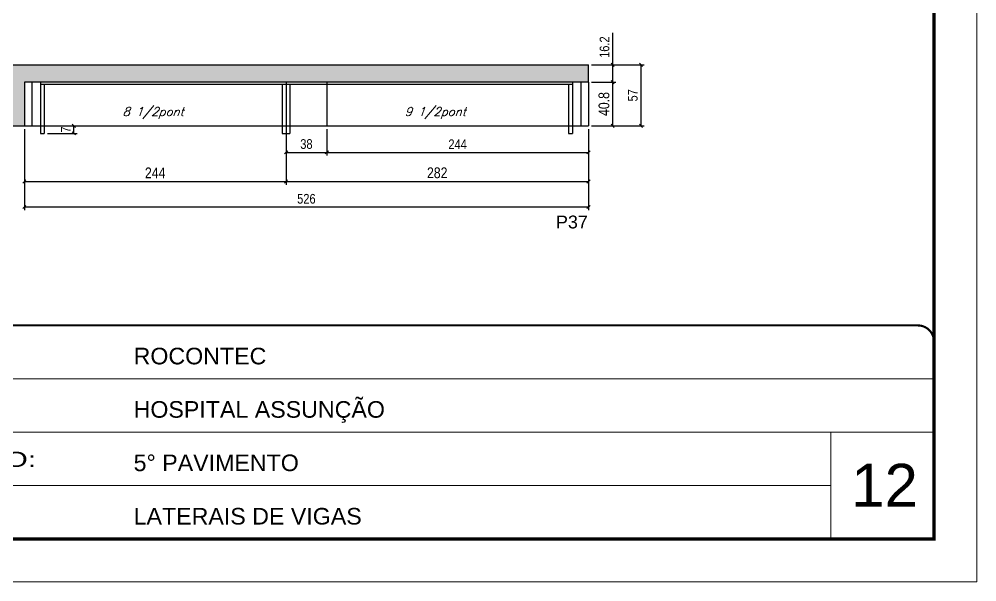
# Model space of a CAD drawing. Extents: x -20960 to -5926, y -2106 to 21915.
# Drawn here: x -6847 to -5953, y 18568 to 19093 of the extents above; entities that cross this region are included whole.
import ezdxf

# ---------------------------------------------------------------- set-up
doc = ezdxf.new("R2010")
doc.units = 0
doc.linetypes.add('CONTINUO', pattern=[0])
doc.linetypes.add('DASHED', pattern=[0.75, 0.5, -0.25])
for name, color, linetype in [('5', 5, 'Continuous'), ('COTA', 241, 'Continuous'), ('Painéis', 200, 'Continuous'), ('SARR_2.2x7', 40, 'Continuous'), ('SARR_3.5x7', 81, 'Continuous'), ('texto', 7, 'Continuous')]:
    doc.layers.add(name, color=color, linetype=linetype)
for name, color, linetype, lineweight in [('CARIMBO', 255, 'Continuous', 9), ('Folhas', 255, 'Continuous', 9), ('SARRAFO DE PRESSAO', 251, 'DASHED', 9)]:
    doc.layers.add(name, color=color, linetype=linetype, lineweight=lineweight)
doc.styles.add('ARIAL', font='arial.ttf')
doc.styles.add('COTA TECNICA', font='techl___.ttf', dxfattribs={"height": 10})
doc.styles.add('COTA TECNICA-50', font='techl___.ttf', dxfattribs={"height": 9})
doc.styles.add('Romans', font='romans.shx')
doc.styles.get("Standard").update_dxf_attribs({"font": 'arial.ttf'})
doc.styles.add('Tecnologia', font='')
doc.styles.get('Tecnologia').set_extended_font_data('Forgotten Futurist')
doc.dimstyles.new('COTA PAINEL-50', dxfattribs={"dimtxt": 9, "dimasz": 3, "dimexe": 3, "dimexo": 3, "dimgap": 3, "dimtad": 1, "dimdec": 1, "dimzin": 12, "dimdsep": 46, "dimtxsty": 'COTA TECNICA-50', "dimblk1": 'OBLIQUE', "dimblk2": 'OBLIQUE', "dimsah": 1, "dimcen": 0.9, "dimclrd": 4, "dimclre": 4, "dimclrt": 240, "dimadec": 1, "dimazin": 3, "dimtfac": 1, "dimtdec": 1, "dimtmove": 0, "dimatfit": 3, "dimfxl": 1, "dimtolj": 1, "dimtzin": 12, "dimarcsym": 0})
doc.dimstyles.new('PAINEL', dxfattribs={"dimtxt": 10, "dimasz": 3, "dimexe": 3, "dimexo": 3, "dimgap": 3, "dimtad": 1, "dimdec": 1, "dimzin": 12, "dimdsep": 46, "dimtxsty": 'COTA TECNICA', "dimblk1": 'OBLIQUE', "dimblk2": 'OBLIQUE', "dimsah": 1, "dimcen": 0.9, "dimclrd": 4, "dimclre": 4, "dimclrt": 240, "dimadec": 1, "dimazin": 3, "dimtfac": 1, "dimtdec": 1, "dimtmove": 0, "dimatfit": 3, "dimfxl": 1, "dimtolj": 1, "dimtzin": 12, "dimarcsym": 0})

# ---------------------------------------------------------------- blocks, each defined once
blk = doc.blocks.new('9999999999')
at = {"color": 30, "linetype": 'CONTINUO'}
for p, q in [((98564.56, 34379.64), (99583.98, 34379.64)), ((98564.56, 34329.83), (99487.98, 34329.83)), ((99583.98, 34329.83), (99487.98, 34329.83)), ((99487.98, 34329.83), (99487.98, 34230.21)), ((98564.56, 34280.02), (99487.98, 34280.02))]:
    blk.add_line(p, q, dxfattribs=at)
at = {"color": 30, "linetype": 'CONTINUO', "const_width": 2}
blk.add_lwpolyline([(99583.98, 34230.21), (99583.98, 34414.45, 0.414214), (99568.98, 34429.45), (98228.98, 34429.45, 0.414214), (98213.98, 34414.45), (98213.98, 34245.21, 0.414214), (98228.98, 34230.21), (99583.98, 34230.21)], format="xyb", dxfattribs=at)
at = {"layer": 'Folhas'}
blk.add_lwpolyline([(98138.98, 34190.21), (99623.98, 34190.21), (99623.98, 35240.21), (98138.98, 35240.21)], close=True, dxfattribs=at)
at = {"layer": 'Folhas', "color": 30, "const_width": 3}
blk.add_lwpolyline([(98213.98, 34230.21), (99583.98, 34230.21), (99583.98, 35200.21), (98213.98, 35200.21)], close=True, dxfattribs=at)
at = {"color": 7, "linetype": 'Continuous', "ltscale": 5, "style": 'ARIAL'}
for s, height, p in [('ROCONTEC', 15.483, (98837.68, 34393.13)), ('HOSPITAL ASSUNÇÃO', 15.4829, (98837.68, 34343.32)), ('5° PAVIMENTO', 15.4829, (98837.68, 34293.51)), ('LATERAIS DE VIGAS', 15.4829, (98837.68, 34243.7))]:
    blk.add_text(s, height=height, dxfattribs=at).set_placement(p)
at = {"layer": 'Folhas', "color": 7, "style": 'Tecnologia', "width": 1.5}
blk.add_text('PAVIMENTO:', height=14, dxfattribs=at).set_placement((98573.65, 34297.5))
blk = doc.blocks.new('_Oblique')
at = {"color": 0, "linetype": 'ByBlock', "lineweight": -2}
blk.add_line((-0.5, -0.5), (0.5, 0.5), dxfattribs=at)
blk = doc.blocks.new('*D341')
at = {"layer": 'COTA', "color": 4, "linetype": 'ByBlock', "lineweight": -2, "transparency": 16777216}
for p, q in [((-6312.69, 19034.46), (-6290.07, 19034.46)), ((-6293.07, 18993.66), (-6293.07, 19034.46)), ((-6312.69, 18993.66), (-6290.07, 18993.66))]:
    blk.add_line(p, q, dxfattribs=at)
at = {"layer": 'Defpoints', "color": 0, "linetype": 'ByBlock', "transparency": 16777216}
for p in [(-6315.69, 19034.46), (-6293.07, 19034.46), (-6315.69, 18993.66)]:
    blk.add_point(p, dxfattribs=at)
at = {"layer": 'COTA', "color": 4, "linetype": 'ByBlock', "lineweight": -2, "transparency": 16777216, "xscale": 3, "yscale": 3, "zscale": 3}
for p, rotation in [((-6293.07, 19034.46), 90), ((-6293.07, 18993.66), 270)]:
    blk.add_blockref('_Oblique', p, dxfattribs=dict(at, rotation=rotation))
at = {"layer": 'COTA', "color": 240, "linetype": 'ByBlock', "transparency": 16777216, "insert": (-6301.19, 19014.06), "char_height": 10, "attachment_point": 5, "rotation": 90, "style": 'COTA TECNICA'}
blk.add_mtext('\\A1;40.8', dxfattribs=at)
blk = doc.blocks.new('*D356')
at = {"layer": 'COTA', "color": 4, "lineweight": -2, "transparency": 16777216}
for p, q in [((-6841.69, 18990.66), (-6841.69, 18938.74)), ((-6597.69, 18990.66), (-6597.69, 18938.74)), ((-6841.69, 18941.74), (-6597.69, 18941.74))]:
    blk.add_line(p, q, dxfattribs=at)
at = {"layer": 'Defpoints', "color": 0, "transparency": 16777216}
for p in [(-6841.69, 18993.66), (-6597.69, 18993.66), (-6597.69, 18941.74)]:
    blk.add_point(p, dxfattribs=at)
at = {"layer": 'COTA', "color": 4, "lineweight": -2, "transparency": 16777216, "xscale": 3, "yscale": 3, "zscale": 3, "rotation": 180}
blk.add_blockref('_Oblique', (-6841.69, 18941.74), dxfattribs=at)
at = {"layer": 'COTA', "color": 4, "lineweight": -2, "transparency": 16777216, "xscale": 3, "yscale": 3, "zscale": 3}
blk.add_blockref('_Oblique', (-6597.69, 18941.74), dxfattribs=at)
at = {"layer": 'COTA', "color": 240, "transparency": 16777216, "insert": (-6719.69, 18949.81), "char_height": 10, "attachment_point": 5, "style": 'COTA TECNICA'}
blk.add_mtext('\\A1;244', dxfattribs=at)
blk = doc.blocks.new('*D357')
at = {"layer": 'COTA', "color": 4, "lineweight": -2, "transparency": 16777216}
for p, q in [((-6597.69, 18990.66), (-6597.69, 18938.74)), ((-6315.69, 18990.66), (-6315.69, 18938.74)), ((-6597.69, 18941.74), (-6315.69, 18941.74))]:
    blk.add_line(p, q, dxfattribs=at)
at = {"layer": 'Defpoints', "color": 0, "transparency": 16777216}
for p in [(-6597.69, 18993.66), (-6315.69, 18993.66), (-6315.69, 18941.74)]:
    blk.add_point(p, dxfattribs=at)
at = {"layer": 'COTA', "color": 4, "lineweight": -2, "transparency": 16777216, "xscale": 3, "yscale": 3, "zscale": 3, "rotation": 180}
blk.add_blockref('_Oblique', (-6597.69, 18941.74), dxfattribs=at)
at = {"layer": 'COTA', "color": 4, "lineweight": -2, "transparency": 16777216, "xscale": 3, "yscale": 3, "zscale": 3}
blk.add_blockref('_Oblique', (-6315.69, 18941.74), dxfattribs=at)
at = {"layer": 'COTA', "color": 240, "transparency": 16777216, "insert": (-6456.69, 18949.83), "char_height": 10, "attachment_point": 5, "style": 'COTA TECNICA'}
blk.add_mtext('\\A1;282', dxfattribs=at)
blk = doc.blocks.new('*D358')
at = {"layer": 'COTA', "color": 4, "lineweight": -2, "transparency": 16777216}
for p, q in [((-6841.69, 18990.66), (-6841.69, 18914.98)), ((-6315.69, 18990.66), (-6315.69, 18914.98)), ((-6841.69, 18917.98), (-6315.69, 18917.98))]:
    blk.add_line(p, q, dxfattribs=at)
at = {"layer": 'Defpoints', "color": 0, "transparency": 16777216}
for p in [(-6841.69, 18993.66), (-6315.69, 18993.66), (-6315.69, 18917.98)]:
    blk.add_point(p, dxfattribs=at)
at = {"layer": 'COTA', "color": 4, "lineweight": -2, "transparency": 16777216, "xscale": 3, "yscale": 3, "zscale": 3, "rotation": 180}
blk.add_blockref('_Oblique', (-6841.69, 18917.98), dxfattribs=at)
at = {"layer": 'COTA', "color": 4, "lineweight": -2, "transparency": 16777216, "xscale": 3, "yscale": 3, "zscale": 3}
blk.add_blockref('_Oblique', (-6315.69, 18917.98), dxfattribs=at)
at = {"layer": 'COTA', "color": 240, "transparency": 16777216, "insert": (-6578.69, 18925.58), "char_height": 9, "attachment_point": 5, "style": 'COTA TECNICA-50'}
blk.add_mtext('\\A1;526', dxfattribs=at)
blk = doc.blocks.new('*D359')
at = {"layer": 'COTA', "color": 4, "lineweight": -2, "transparency": 16777216}
for p, q in [((-6597.65, 18990.66), (-6597.65, 18965.95)), ((-6559.69, 18990.66), (-6559.69, 18965.95)), ((-6597.65, 18968.95), (-6559.69, 18968.95))]:
    blk.add_line(p, q, dxfattribs=at)
at = {"layer": 'Defpoints', "color": 0, "transparency": 16777216}
for p in [(-6597.65, 18993.66), (-6559.69, 18993.66), (-6559.69, 18968.95)]:
    blk.add_point(p, dxfattribs=at)
at = {"layer": 'COTA', "color": 4, "lineweight": -2, "transparency": 16777216, "xscale": 3, "yscale": 3, "zscale": 3, "rotation": 180}
blk.add_blockref('_Oblique', (-6597.65, 18968.95), dxfattribs=at)
at = {"layer": 'COTA', "color": 4, "lineweight": -2, "transparency": 16777216, "xscale": 3, "yscale": 3, "zscale": 3}
blk.add_blockref('_Oblique', (-6559.69, 18968.95), dxfattribs=at)
at = {"layer": 'COTA', "color": 240, "transparency": 16777216, "insert": (-6578.67, 18976.67), "char_height": 9, "attachment_point": 5, "style": 'COTA TECNICA-50'}
blk.add_mtext('\\A1;38', dxfattribs=at)
blk = doc.blocks.new('*D342')
at = {"layer": 'COTA', "color": 4, "lineweight": -2, "transparency": 16777216}
for p, q in [((-6559.69, 18990.66), (-6559.69, 18965.95)), ((-6315.69, 18990.66), (-6315.69, 18965.95)), ((-6559.69, 18968.95), (-6315.69, 18968.95))]:
    blk.add_line(p, q, dxfattribs=at)
at = {"layer": 'Defpoints', "color": 0, "transparency": 16777216}
for p in [(-6559.69, 18993.66), (-6315.69, 18993.66), (-6315.69, 18968.95)]:
    blk.add_point(p, dxfattribs=at)
at = {"layer": 'COTA', "color": 4, "lineweight": -2, "transparency": 16777216, "xscale": 3, "yscale": 3, "zscale": 3, "rotation": 180}
blk.add_blockref('_Oblique', (-6559.69, 18968.95), dxfattribs=at)
at = {"layer": 'COTA', "color": 4, "lineweight": -2, "transparency": 16777216, "xscale": 3, "yscale": 3, "zscale": 3}
blk.add_blockref('_Oblique', (-6315.69, 18968.95), dxfattribs=at)
at = {"layer": 'COTA', "color": 240, "transparency": 16777216, "insert": (-6437.69, 18976.52), "char_height": 9, "attachment_point": 5, "style": 'COTA TECNICA-50'}
blk.add_mtext('\\A1;244', dxfattribs=at)
blk = doc.blocks.new('*D360')
at = {"layer": 'COTA', "color": 4, "lineweight": -2, "transparency": 16777216}
for p, q in [((-6293.07, 19050.66), (-6293.07, 19080.58)), ((-6312.69, 19050.66), (-6290.07, 19050.66)), ((-6293.07, 19034.46), (-6293.07, 19050.66)), ((-6312.69, 19034.46), (-6290.07, 19034.46))]:
    blk.add_line(p, q, dxfattribs=at)
at = {"layer": 'Defpoints', "color": 0, "transparency": 16777216}
for p in [(-6315.69, 19050.66), (-6293.07, 19050.66), (-6315.69, 19034.46)]:
    blk.add_point(p, dxfattribs=at)
at = {"layer": 'COTA', "color": 4, "lineweight": -2, "transparency": 16777216, "xscale": 3, "yscale": 3, "zscale": 3}
for p, rotation in [((-6293.07, 19050.66), 90), ((-6293.07, 19034.46), 270)]:
    blk.add_blockref('_Oblique', p, dxfattribs=dict(at, rotation=rotation))
at = {"layer": 'COTA', "color": 240, "transparency": 16777216, "insert": (-6300.66, 19067.12), "char_height": 9, "attachment_point": 5, "rotation": 90, "style": 'COTA TECNICA-50'}
blk.add_mtext('\\A1;16.2', dxfattribs=at)
blk = doc.blocks.new('*D343')
at = {"layer": 'COTA', "color": 4, "lineweight": -2, "transparency": 16777216}
for p, q in [((-6312.69, 19050.66), (-6263.71, 19050.66)), ((-6266.71, 19050.66), (-6266.71, 18993.66)), ((-6312.69, 18993.66), (-6263.71, 18993.66))]:
    blk.add_line(p, q, dxfattribs=at)
at = {"layer": 'Defpoints', "color": 0, "transparency": 16777216}
for p in [(-6315.69, 19050.66), (-6315.69, 18993.66), (-6266.71, 18993.66)]:
    blk.add_point(p, dxfattribs=at)
at = {"layer": 'COTA', "color": 4, "lineweight": -2, "transparency": 16777216, "xscale": 3, "yscale": 3, "zscale": 3}
for p, rotation in [((-6266.71, 19050.66), 90), ((-6266.71, 18993.66), 270)]:
    blk.add_blockref('_Oblique', p, dxfattribs=dict(at, rotation=rotation))
at = {"layer": 'COTA', "color": 240, "transparency": 16777216, "insert": (-6274.31, 19022.16), "char_height": 9, "attachment_point": 5, "rotation": 90, "style": 'COTA TECNICA-50'}
blk.add_mtext('\\A1;57', dxfattribs=at)
blk = doc.blocks.new('*D1735')
at = {"layer": 'COTA', "color": 4, "lineweight": -2, "transparency": 16777216}
for p, q in [((-6820.19, 18993.66), (-6792.52, 18993.66)), ((-6820.19, 18986.66), (-6792.52, 18986.66)), ((-6795.52, 18986.66), (-6795.52, 18993.66))]:
    blk.add_line(p, q, dxfattribs=at)
at = {"layer": 'Defpoints', "color": 0, "transparency": 16777216}
for p in [(-6823.19, 18993.66), (-6823.19, 18986.66), (-6795.52, 18993.66)]:
    blk.add_point(p, dxfattribs=at)
at = {"layer": 'COTA', "color": 4, "lineweight": -2, "transparency": 16777216, "xscale": 3, "yscale": 3, "zscale": 3}
for p, rotation in [((-6795.52, 18993.66), 90), ((-6795.52, 18986.66), 270)]:
    blk.add_blockref('_Oblique', p, dxfattribs=dict(at, rotation=rotation))
at = {"layer": 'COTA', "color": 240, "transparency": 16777216, "insert": (-6803.08, 18990.16), "char_height": 9, "attachment_point": 5, "rotation": 90, "style": 'COTA TECNICA-50'}
blk.add_mtext('\\A1;7', dxfattribs=at)

msp = doc.modelspace()

# ---------------------------------------------------------------- hatches: boundary and pattern name
at = {"layer": 'COTA', "linetype": 'ByBlock'}
h = msp.add_hatch(dxfattribs=at)
h.set_pattern_fill('AR-CONC', color=256, scale=0.03)
h.set_pattern_definition([(50, (-144644.0033, -4723.404), (5.46554007, -0.47817257), [0.5715, -6.2865]), (355, (-144644.0033, -4723.404), (-1.05730264, 5.73170536), [0.4572, -5.02921753]), (100.4514447, (-144643.548, -4723.4437), (4.40823741, 5.25353256), [0.48570026, -5.34270734]), (46.1842, (-144644.003, -4721.88), (8.13237123, -1.26126984), [0.85725, -9.42975]), (96.6355576, (-144643.3256, -4721.985), (7.122124, 7.42278374), [0.7285507, -8.01406824]), (351.184151, (-144644.003, -4721.88), (7.122124, 7.42278374), [0.685799, -7.54379196]), (21, (-144643.2413, -4722.261), (4.54843174, -3.06795595), [0.5715, -6.2865]), (326, (-144643.2413, -4722.261), (1.85406085, 5.52563898), [0.4572, -5.0292]), (71.451445, (-144642.862, -4722.5165), (6.40249258, 2.45768307), [0.48570026, -5.34269813]), (37.5, (-144644.0033, -4723.4038), (0.092658098, 2.536651166), [0, -4.96824, 0, -5.1054, 0, -5.04825]), (7.5, (-144644.0033, -4723.4038), (2.004589875, 3.005417245), [0, -2.91084, 0, -4.85394, 0, -1.92405]), (327.5, (-144645.7025, -4723.4038), (4.067717855, -0.17186232), [0, -1.905, 0, -5.9436, 0, -7.8867]), (317.5, (-144646.4645, -4723.404), (4.44387544, 0.76279473), [0, -2.4765, 0, -3.94716, 0, -5.6007])])
h.paths.add_polyline_path([(-6841.69, 19034.46), (-6315.79, 19034.46), (-6315.79, 19050.66), (-7065.79, 19050.66), (-7065.79, 19008.66), (-6891.69, 19008.66), (-6891.69, 18993.66), (-6841.69, 18993.66)])

# ---------------------------------------------------------------- linework, layer by layer
for p, q in [((-7065.79, 19050.66), (-6315.69, 19050.66)), ((-6315.69, 19034.46), (-6315.69, 19050.66)), ((-6891.69, 18993.66), (-6841.69, 18993.66))]:
    msp.add_line(p, q, dxfattribs=at)
at = {"layer": 'Painéis', "linetype": 'ByBlock'}
for p, q in [((-6841.69, 19034.46), (-6841.69, 18993.66)), ((-6315.69, 19034.46), (-6841.69, 19034.46)), ((-6597.69, 19034.46), (-6597.69, 18993.66)), ((-6559.69, 19034.46), (-6559.69, 18993.66)), ((-6315.69, 19034.46), (-6315.69, 18993.66)), ((-6841.69, 18993.66), (-6315.69, 18993.66))]:
    msp.add_line(p, q, dxfattribs=at)
at = {"layer": 'SARR_2.2x7', "linetype": 'Continuous'}
for p, q in [((-6834.69, 19034.46), (-6834.69, 18993.66)), ((-6330.69, 19032.26), (-6826.69, 19032.26)), ((-6322.69, 19034.46), (-6322.69, 18993.66))]:
    msp.add_line(p, q, dxfattribs=at)
at = {"layer": 'SARR_3.5x7'}
for p, q in [((-6826.69, 19034.46), (-6826.69, 18986.66)), ((-6823.19, 19032.26), (-6823.19, 18986.66)), ((-6601.19, 19032.26), (-6601.19, 18986.66)), ((-6597.69, 19032.26), (-6597.69, 18986.66)), ((-6594.19, 19032.26), (-6594.19, 18986.66)), ((-6334.19, 19032.26), (-6334.19, 18986.66)), ((-6330.69, 19034.46), (-6330.69, 18986.66)), ((-6826.69, 18986.66), (-6823.19, 18986.66)), ((-6601.19, 18986.66), (-6594.19, 18986.66)), ((-6334.19, 18986.66), (-6330.69, 18986.66))]:
    msp.add_line(p, q, dxfattribs=at)

# ---------------------------------------------------------------- block references
at = {"layer": 'SARRAFO DE PRESSAO', "color": 6, "linetype": 'ByBlock'}
msp.add_blockref('9999999999', (-105577.48, -15621.96), dxfattribs=at)

# ---------------------------------------------------------------- texts
at = {"layer": '5', "linetype": 'Continuous'}
msp.add_text('P37', height=12, rotation=0.00004, dxfattribs=at).set_placement((-6346.01, 18897.99))
at = {"layer": 'CARIMBO', "style": 'ARIAL'}
msp.add_text('12', height=40, dxfattribs=at).set_placement((-6070.64, 18638.38))
at = {"layer": 'texto', "color": 2, "char_height": 8, "attachment_point": 5, "style": 'Romans'}
for s, insert in [('{\\Q19;\\C256;8 1/2pont}', (-6721.57, 19005.66)), ('{\\Q19;\\C256;9 1/2pont}', (-6458.46, 19005.66))]:
    msp.add_mtext(s, dxfattribs=dict(at, insert=insert))

# ---------------------------------------------------------------- dimensions: what is measured, and where the dimension line sits
at = {"layer": 'COTA', "color": 1}
for base, p1, p2, picture, middle in [((-6293.07, 19050.66), (-6315.69, 19034.46), (-6315.69, 19050.66), '*D360', (-6300.66, 19067.12)), ((-6266.71, 18993.66), (-6315.69, 19050.66), (-6315.69, 18993.66), '*D343', (-6274.31, 19022.16))]:
    dim = msp.add_linear_dim(base=base, p1=p1, p2=p2, angle=90, dimstyle='COTA PAINEL-50', dxfattribs=at)
    dim.commit()
    dim.dimension.update_dxf_attribs({"geometry": picture, "text_midpoint": middle})
at = {"layer": 'COTA', "linetype": 'ByBlock'}
dim = msp.add_linear_dim(base=(-6293.07, 19034.46), p1=(-6315.69, 18993.66), p2=(-6315.69, 19034.46), angle=90, dimstyle='PAINEL', dxfattribs=at)
dim.commit()
dim.dimension.update_dxf_attribs({"geometry": '*D341', "text_midpoint": (-6301.19, 19014.06)})
at = {"layer": 'COTA'}
dim = msp.add_linear_dim(base=(-6795.52, 18993.66), p1=(-6823.19, 18986.66), p2=(-6823.19, 18993.66), angle=90, dimstyle='COTA PAINEL-50', dxfattribs=at)
dim.commit()
dim.dimension.update_dxf_attribs({"geometry": '*D1735', "text_midpoint": (-6795.52, 18990.16), "dimtype": 160})
for base, p1, p2, picture, middle in [((-6597.69, 18941.74), (-6841.69, 18993.66), (-6597.69, 18993.66), '*D356', (-6719.69, 18949.81)), ((-6315.69, 18941.74), (-6597.69, 18993.66), (-6315.69, 18993.66), '*D357', (-6456.69, 18949.83))]:
    dim = msp.add_linear_dim(base=base, p1=p1, p2=p2, dimstyle='PAINEL', dxfattribs=at)
    dim.commit()
    dim.dimension.update_dxf_attribs({"geometry": picture, "text_midpoint": middle})
at = {"layer": 'COTA', "color": 1}
for base, p1, p2, picture, middle in [((-6315.69, 18917.98), (-6841.69, 18993.66), (-6315.69, 18993.66), '*D358', (-6578.69, 18925.58)), ((-6559.69, 18968.95), (-6597.65, 18993.66), (-6559.69, 18993.66), '*D359', (-6578.67, 18976.67)), ((-6315.69, 18968.95), (-6559.69, 18993.66), (-6315.69, 18993.66), '*D342', (-6437.69, 18976.52))]:
    dim = msp.add_linear_dim(base=base, p1=p1, p2=p2, dimstyle='COTA PAINEL-50', dxfattribs=at)
    dim.commit()
    dim.dimension.update_dxf_attribs({"geometry": picture, "text_midpoint": middle})

doc.saveas('drawing.dxf')
